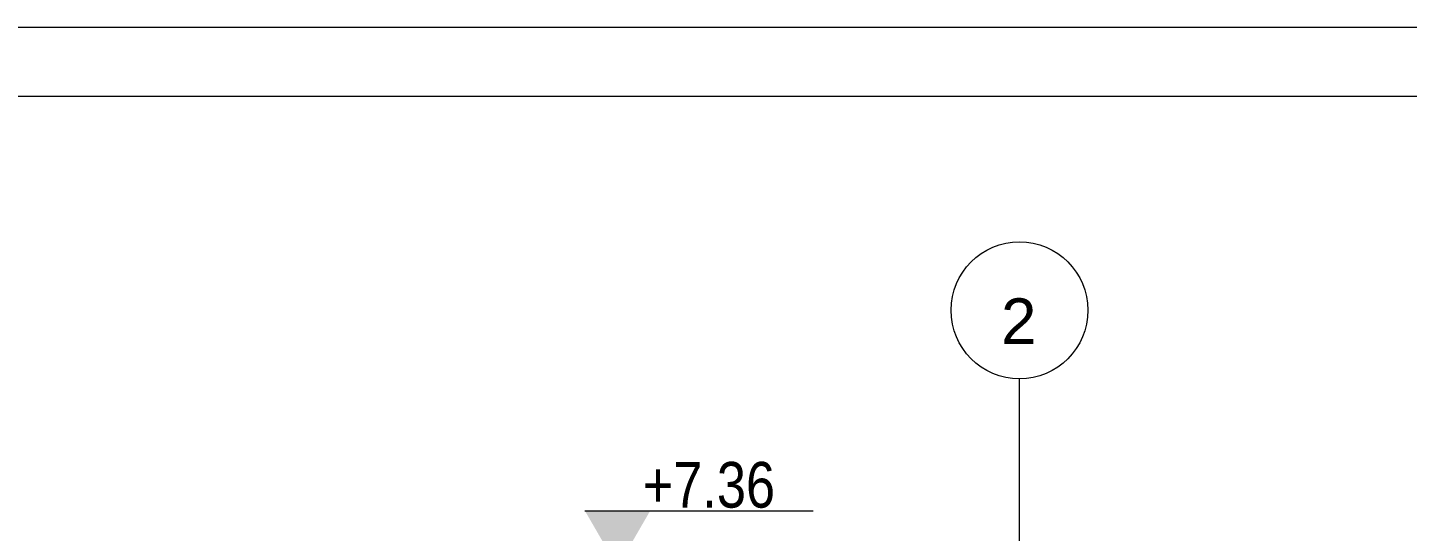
# Model space of a CAD drawing. Header units: centimetres. Extents: x 0 to 25250, y 0 to 2250.
# Drawn here: x 10440.8 to 10743.1, y 2139.6 to 2250 of the extents above; entities that cross this region are included whole.
import ezdxf

# ---------------------------------------------------------------- set-up
doc = ezdxf.new("R2010")
doc.units = ezdxf.units.CM
for name, color, linetype, lineweight in [('A-ANNO-NOTE', 7, 'Continuous', 9), ('G-ANNO-DIMS', 7, 'Continuous', 9), ('G-ANNO-TTLB', 7, 'Continuous', 9), ('S-GRID', 7, 'Continuous', 9), ('S-GRID-IDEN', 7, 'Continuous', 9)]:
    doc.layers.add(name, color=color, linetype=linetype, lineweight=lineweight)
doc.styles.add('20-View-1$0$Arial', font='arial.ttf', dxfattribs={"height": 10})
doc.styles.add('20-View-1$0$Arial Narrow', font='ARIALN.TTF', dxfattribs={"height": 10})

# ---------------------------------------------------------------- blocks, each defined once
blk = doc.blocks.new('TEC_ОФИЦИАЛНА РАМКА - TEC_ОФИЦИАЛНА РАМКА-2548455-СГРАДА ТИП III - ВЕРТИКАЛНИ РАЗРЕЗИ 1-1_ 2-2')
at = {"layer": 'G-ANNO-TTLB'}
for p, q in [((41.6208, 40.5538), (-15.3792, 40.5538)), ((-13.1292, 40.2538), (41.3208, 40.2538))]:
    blk.add_line(p, q, dxfattribs=at)
blk = doc.blocks.new('Grid - TEC_GRID_CIRCLE-145857-1-1')
at = {"layer": 'S-GRID-IDEN'}
blk.add_circle((-696.64, 792.09), 15, dxfattribs=at)
blk = doc.blocks.new('Spot Elevations - ELEVATION_PROJECT-150941-1-1')
at = {"layer": 'A-ANNO-NOTE'}
blk.add_hatch(color=256, dxfattribs=at).paths.add_polyline_path([(-1581.3, 312.39), (-1566.99, 312.39), (-1574.14, 300)])
blk.add_line((-1581.3, 312.39), (-1531.3, 312.39), dxfattribs=at)

msp = doc.modelspace()

# ---------------------------------------------------------------- block references
at = {"layer": 'G-ANNO-TTLB', "xscale": 50, "yscale": 50, "zscale": 50}
msp.add_blockref('TEC_ОФИЦИАЛНА РАМКА - TEC_ОФИЦИАЛНА РАМКА-2548455-СГРАДА ТИП III - ВЕРТИКАЛНИ РАЗРЕЗИ 1-1_ 2-2', (10018.96, 222.31), dxfattribs=at)

# ---------------------------------------------------------------- next in the draw order: linework, layer by layer
at = {"layer": 'S-GRID', "color": 1, "lineweight": 18, "true_color": 0xff0000}
msp.add_line((10658.12, 2048.06), (10658.12, 2173.06), dxfattribs=at)

# ---------------------------------------------------------------- next in the draw order: block references
at = {"layer": 'G-ANNO-DIMS'}
msp.add_blockref('Spot Elevations - ELEVATION_PROJECT-150941-1-1', (12144.2, 1831.74), dxfattribs=at)
at = {"layer": 'S-GRID-IDEN'}
msp.add_blockref('Grid - TEC_GRID_CIRCLE-145857-1-1', (11354.76, 1395.96), dxfattribs=at)

# ---------------------------------------------------------------- next in the draw order: texts
at = {"layer": 'G-ANNO-DIMS', "insert": (10575.58, 2154.82), "char_height": 10, "width": 34.7536, "attachment_point": 1, "line_spacing_factor": 0.974696, "style": '20-View-1$0$Arial Narrow'}
msp.add_mtext('+7.36', dxfattribs=at)
at = {"layer": 'S-GRID-IDEN', "insert": (10657.96, 2185.67), "char_height": 10, "width": 8.25, "attachment_point": 5, "line_spacing_factor": 0.936439, "style": '20-View-1$0$Arial'}
msp.add_mtext('\\pt50,100,150,200,250,300,350,400,450,500,550,600,650,700,750,800,850,900,950,1000,1050,1100,1150,1200,1250,1300,1350,1400,1450,1500,1550,1600;2', dxfattribs=at)

doc.saveas('drawing.dxf')
